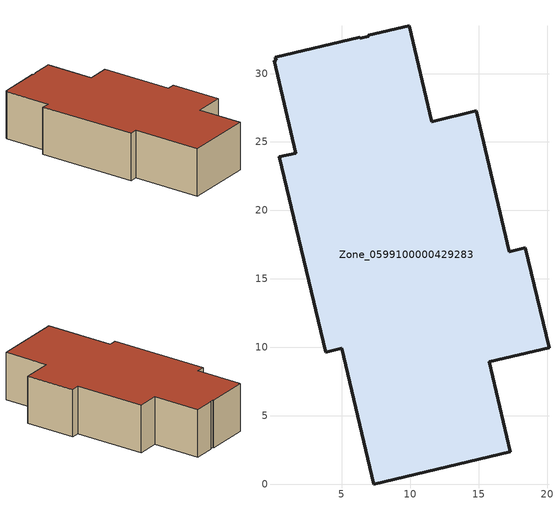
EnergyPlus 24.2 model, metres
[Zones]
Zone_0599100000429283
 floor ground (C_G): 6.34,32.57 6.96,32.73 6.95,32.79 9.92,33.49 11.57,26.48 14.82,27.28 17.23,17 18.4,17.28 20.14,9.98 15.79,8.95 17.32,2.37 7.35,0 4.99,9.94 3.85,9.66 0.45,23.93 1.65,24.18 0.05,30.92 0.21,30.96 0.15,31.18 6.31,32.64 z0
 wall outside (C_F): 3.85,9.66 4.99,9.94 7.35,0 17.32,2.37 15.79,8.95 20.14,9.98 18.4,17.28 17.23,17 14.82,27.28 11.57,26.48 9.92,33.49 6.95,32.79 6.96,32.73 6.34,32.57 6.31,32.64 0.15,31.18 0.21,30.96 0.05,30.92 1.65,24.18 0.45,23.93 3.85,9.66 z0:7.17
 roof outside (C_R): 6.96,32.73 6.34,32.57 6.31,32.64 0.15,31.18 0.21,30.96 0.05,30.92 1.65,24.18 0.45,23.93 3.85,9.66 4.99,9.94 7.35,0 17.32,2.37 15.79,8.95 20.14,9.98 18.4,17.28 17.23,17 14.82,27.28 11.57,26.48 9.92,33.49 6.95,32.79 z7.17
[BUILDING]
Pand.0599100000429283: North Axis=0; Terrain=City; Loads Convergence Tolerance Value=0.04; Temperature Convergence Tolerance Value=0.4; Solar Distribution=FullExterior; Maximum Number of Warmup Days=25; Minimum Number of Warmup Days=1
[Site:Location]
Rotterdam.The.Hague.AP_ZH_NLD Design_Conditions: Latitude=51.96; Longitude=4.45; Time Zone=1; Elevation=-4.5
[SITE:GROUNDTEMPERATURE:BUILDINGSURFACE]
18, 18, 18, 18, 18, 18, 18, 18, 18, 18, 18, 18
[MATERIAL] Thermal Absorptance=0.9; Solar Absorptance=0.7; Visible Absorptance=0.7
Name | Roughness | Thickness | Conductivity | Density | Specific Heat
G.D.2006-2014 | MediumSmooth | 0.15 | 0.06 | 540 | 1210
F.D.2006-2014 | Rough | 0.3 | 0.12 | 1920 | 840
R.D.2006-2014 | MediumRough | 0.2 | 0.08 | 1500 | 1000
[CONSTRUCTION]
C_G: G.D.2006-2014
C_F: F.D.2006-2014
C_R: R.D.2006-2014
[ZONE]
Zone_0599100000429283: Type=1; Multiplier=1; Ceiling Height=Autocalculate; Volume=Autocalculate; Floor Area=autocalculate; Part of Total Floor Area=Yes
[ZONEINFILTRATION:DESIGNFLOWRATE]
Infil_Zone_0599100000429283: Zone or ZoneList or Space or SpaceList=Zone_0599100000429283; Schedule=AlwaysOn; Design Flow Rate Calculation Method=Flow/Area; Flow Rate per Floor Area=0.0021; Constant Term Coefficient=1; Temperature Term Coefficient=0; Velocity Term Coefficient=0; Velocity Squared Term Coefficient=0
[HVACTEMPLATE:ZONE:IDEALLOADSAIRSYSTEM]
Zone_0599100000429283: Maximum Heating Supply Air Temperature=50; Minimum Cooling Supply Air Temperature=13; Maximum Heating Supply Air Humidity Ratio=0.0156; Minimum Cooling Supply Air Humidity Ratio=0.0077; Heating Limit=NoLimit; Cooling Limit=NoLimit; Dehumidification Control Type=ConstantSensibleHeatRatio; Cooling Sensible Heat Ratio=0.7; Dehumidification Setpoint=60; Humidification Control Type=None; Humidification Setpoint=30; Outdoor Air Method=None; Outdoor Air Flow Rate per Person=0.00944; Outdoor Air Flow Rate per Zone Floor Area=0; Outdoor Air Flow Rate per Zone=0; Demand Controlled Ventilation Type=None; Outdoor Air Economizer Type=NoEconomizer; Heat Recovery Type=None; Sensible Heat Recovery Effectiveness=0.7; Latent Heat Recovery Effectiveness=0.65
[ZONECONTROL:THERMOSTAT]
ThermostatControl_Zone_0599100000429283: Zone or ZoneList=Zone_0599100000429283; Control Type Schedule=DualSetpointControlType; Control 1=Thermostat_Zone_0599100000429283; Temperature Difference Between Cutout And Setpoint=0
[THERMOSTATSETPOINT:DUALSETPOINT]
Thermostat_Zone_0599100000429283: Heating Setpoint Temperature Schedule=HeatingSetpoint_Zone_0599100000429283; Cooling Setpoint Temperature Schedule=CoolingSetpoint_Zone_0599100000429283
[SCHEDULE:COMPACT]
HeatingSetpoint_Zone_0599100000429283: Through: 12/31, For: AllDays, Until: 24:00, 21
CoolingSetpoint_Zone_0599100000429283: Through: 12/31, For: AllDays, Until: 24:00, 24
DualSetpointControlType: Through: 12/31, For: AllDays, Until: 24:00, 4
AlwaysOn: Through: 12/31, For: AllDays, Until: 24:00, 1
